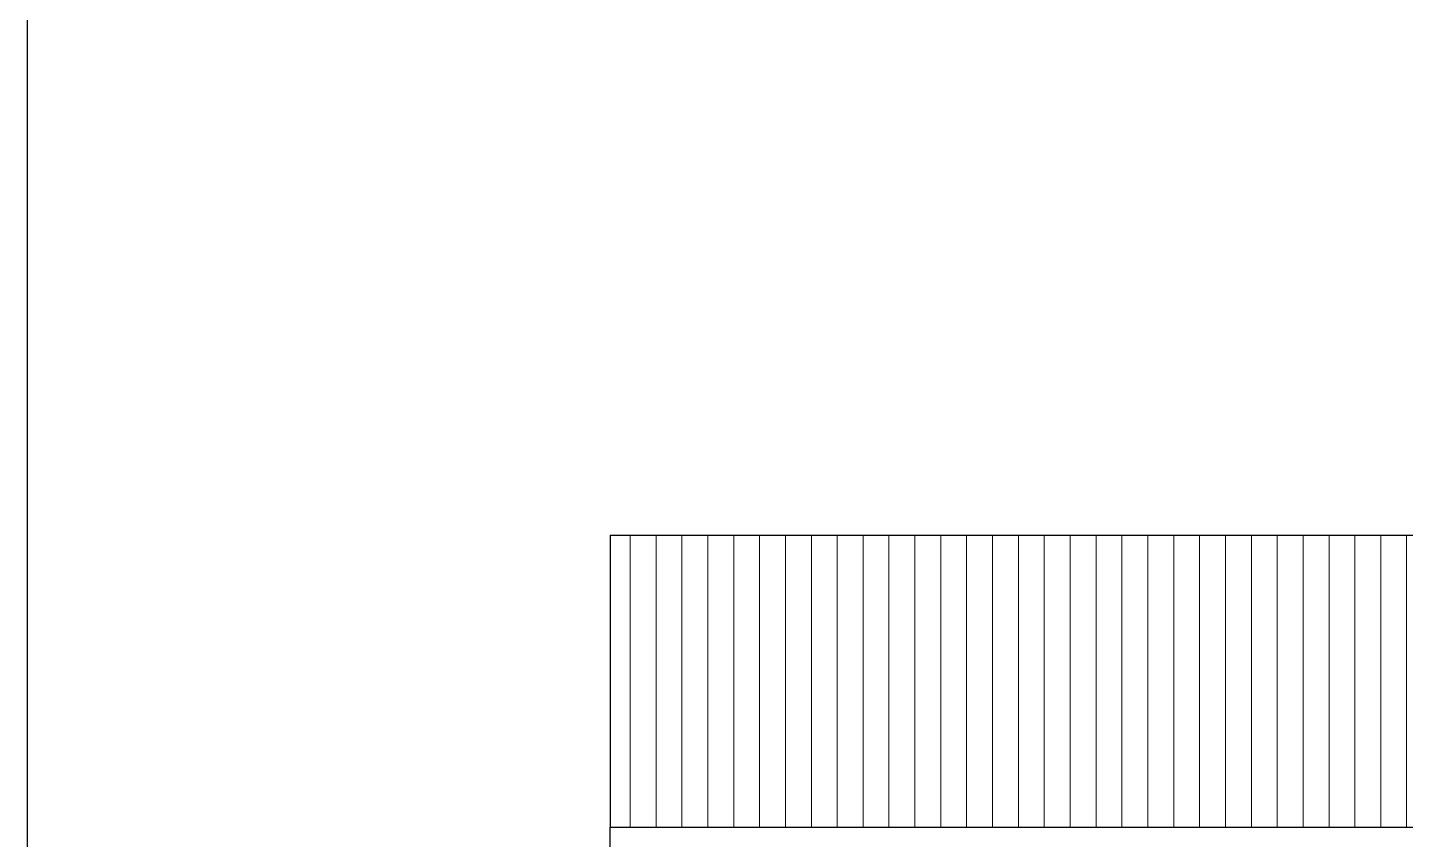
# Model space of a CAD drawing. Header units: inches. Extents: x -6800 to 96653, y -25814 to 17379.
# Drawn here: x 78677.8 to 79010.5, y -17150.8 to -16954.9 of the extents above; entities that cross this region are included whole.
import ezdxf

# ---------------------------------------------------------------- set-up
doc = ezdxf.new("R2010")
doc.units = ezdxf.units.IN
doc.header["$MEASUREMENT"] = 0
doc.layers.add('dimension', color=50, linetype='Continuous', lineweight=20)
doc.layers.add('ele front', color=30, linetype='Continuous', lineweight=30)

msp = doc.modelspace()

# ---------------------------------------------------------------- hatches: boundary and pattern name
at = {"layer": 'dimension', "transparency": 33554651}
h = msp.add_hatch(dxfattribs=at)
h.set_pattern_fill('ANSI31', color=256, scale=50, angle=45)
h.set_pattern_definition([(90, (47210.82, -13169.43), (-6.25, 0), [])])
h.paths.add_polyline_path([(79703.53, -17147.83), (80063.53, -17147.83), (80081.53, -17147.83), (80081.53, -17077.42), (78818.53, -17077.42), (78818.53, -17147.83), (78836.53, -17147.83)])

# ---------------------------------------------------------------- linework, layer by layer
at = {"transparency": 33554651}
msp.add_line((78677.82, -18160.97), (78677.82, -16476.17), dxfattribs=at)
at = {"layer": 'ele front', "transparency": 33554687}
for q in [(80081.53, -17077.42), (78818.53, -17147.83)]:
    msp.add_line((78818.53, -17077.42), q, dxfattribs=at)
at = {"layer": 'ele front', "transparency": 33554651}
for p, q in [((78818.53, -17153.83), (78818.53, -17147.83)), ((78818.53, -17147.83), (78836.53, -17147.83)), ((78836.53, -17147.83), (79703.53, -17147.83))]:
    msp.add_line(p, q, dxfattribs=at)

doc.saveas('drawing.dxf')
